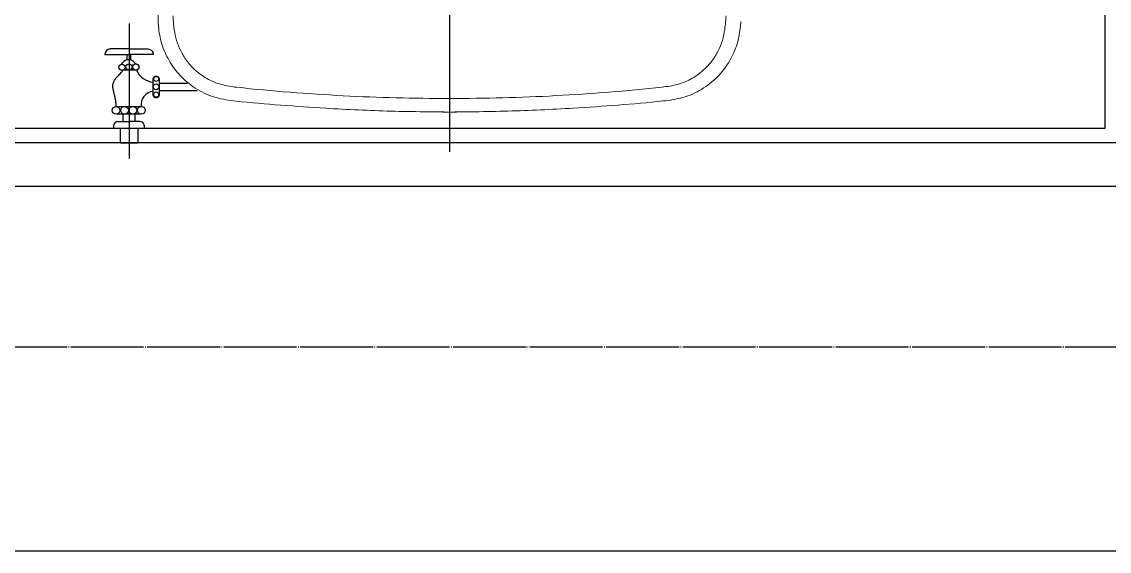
# Model space of a CAD drawing. Header units: millimetres. Extents: x 18456 to 179493, y -203649 to 469211.
# Drawn here: x 109036 to 109782, y 146194 to 146557 of the extents above; entities that cross this region are included whole.
import ezdxf

# ---------------------------------------------------------------- set-up
doc = ezdxf.new("R2010")
doc.units = ezdxf.units.MM
doc.linetypes.add('X-평면도(기본형)$0$CEN', pattern=[52.5, 50, -1, 0.5, -1])
for name, color, linetype, true_color in [('X-평면도(기본형)$0$CEN', 1, 'X-평면도(기본형)$0$CEN', 0xff0000), ('X-평면도(기본형)$0$FIN', 9, 'Continuous', 0x808080), ('X-평면도(기본형)$0$FUR', 6, 'Continuous', 0xff00ff), ('X-평면도(기본형)$0$MC', 7, 'Continuous', 0x7f7fff), ('X-평면도(기본형)$0$TIL', 5, 'Continuous', 0x0000ff), ('X-평면도(기본형)$0$W1', 2, 'Continuous', 0xffff00)]:
    doc.layers.add(name, color=color, linetype=linetype, true_color=true_color)

# ---------------------------------------------------------------- blocks, each defined once
blk = doc.blocks.new('X-평면도(기본형)$0$IW990')
at = {"layer": 'X-평면도(기본형)$0$FUR', "color": 1, "ltscale": 30, "true_color": 0xff0000}
blk.add_line((237991.89, 46180.28), (238734.95, 46180.28), dxfattribs=at)
at = {"layer": 'X-평면도(기본형)$0$FUR'}
for p, q in [((238692.86, 45981.03), (238692.85, 46007.11)), ((238688.03, 46000.41), (238688.04, 45981.03)), ((238667.93, 45976.81), (238668.18, 45976.81)), ((238668.18, 45976.81), (238668.18, 45972.25)), ((238685.17, 45981.03), (238695.62, 45981.03)), ((238695.62, 45976.82), (238685.17, 45976.81)), ((238664.32, 45968.65), (238664.32, 45973.2)), ((238664.33, 45960.3), (238664.32, 45968.65)), ((238668.18, 45972.25), (238668.18, 45960.3)), ((238703.81, 45951.38), (238703.8, 45968.74)), ((238714.16, 45967.82), (238714.16, 45960.24)), ((238716.59, 45970.77), (238718.67, 45970.77)), ((238664.33, 45960.3), (238664.33, 45951.95)), ((238671.9, 45961.48), (238668.18, 45961.48)), ((238668.19, 45948.34), (238668.18, 45960.3)), ((238678.88, 45965.42), (238678.88, 45956.13)), ((238714.16, 45964.57), (238709.03, 45964.57)), ((238714.16, 45952.66), (238714.16, 45960.24)), ((238718.68, 45966.27), (238728.89, 45966.27)), ((238728.89, 45966.27), (238728.9, 45954.35)), ((238671.76, 45959.12), (238668.18, 45959.12)), ((238714.16, 45956.21), (238709.03, 45956.2)), ((238728.9, 45954.35), (238718.68, 45954.34)), ((238664.33, 45951.95), (238664.33, 45947.39)), ((238668.19, 45943.79), (238668.19, 45948.34)), ((238716.6, 45949.71), (238718.68, 45949.71)), ((238667.93, 45943.79), (238668.19, 45943.79))]:
    blk.add_line(p, q, dxfattribs=at)
at = {"layer": 'X-평면도(기본형)$0$FUR', "linetype": 'Continuous', "lineweight": 15}
blk.add_line((238356.43, 45980.14), (238645.75, 45980.22), dxfattribs=at)
at = {"layer": 'X-평면도(기본형)$0$FUR', "ltscale": 30}
blk.add_line((238646.8, 45960.31), (238739.4, 45960.31), dxfattribs=at)
at = {"layer": 'X-평면도(기본형)$0$FUR'}
blk.add_lwpolyline([(238709.03, 45968.74), (238709.03, 45968.17), (238709.03, 45951.97)], dxfattribs=at)
for centre, radius in [((238684.87, 45978.98), 1.67), ((238690.32, 45978.89), 2), ((238695.59, 45978.94), 1.77), ((238706.41, 45968.74), 2.61), ((238676.78, 45964.98), 2.15), ((238676.78, 45960.23), 2.11), ((238706.42, 45962.94), 2.61), ((238676.87, 45955.43), 2.14), ((238706.42, 45957.23), 2.61), ((238706.42, 45951.38), 2.61)]:
    blk.add_circle(centre, radius, dxfattribs=at)
at = {"layer": 'X-평면도(기본형)$0$FUR', "extrusion": (0, 0, -1)}
for centre, radius, start, end in [((-238667.93, 45973.21), 3.6, 359.98363, 89.98363), ((-238685.08, 45978.92), 2.11, 267.57874, 92.38853), ((-238695.71, 45978.92), 2.11, 87.57874, 272.38853)]:
    blk.add_arc(centre, radius, start, end, dxfattribs=at)
at = {"layer": 'X-평면도(기본형)$0$FUR'}
for centre, radius, start, end in [((238673.2, 45978.15), 13.94, 294.02781, 354.48695), ((238702.39, 45977.55), 8.93, 184.69074, 278.52543), ((238717.16, 45967.82), 3, 100.96992, 180.01637), ((238676.66, 45960.02), 4.98, 127.41594, 235.38587), ((238671.81, 45966.35), 3, 307.41594, 344.56491), ((238679.18, 45966.31), 0.601, 209.00933, 303.32558), ((238672.12, 45953.45), 3, 22.6575, 55.38587), ((238667.93, 45947.39), 3.6, 180.01637, 270.01637), ((238717.17, 45952.66), 3, 180.01637, 259.06281)]:
    blk.add_arc(centre, radius, start, end, dxfattribs=at)
at = {"layer": 'X-평면도(기본형)$0$FUR', "linetype": 'Continuous', "lineweight": 15}
for points, knots in [([(238707.62, 46175.48), (238707.48, 46190.43, 0), (238707.21, 46220.32, 0), (238705.37, 46260.49, 0), (238702.83, 46295.96, 0), (238700.96, 46318.81, 0), (238699.18, 46333.65, 0), (238697.7, 46340.45, 0), (238695.39, 46347.04, 0), (238692.14, 46353.25, 0), (238688.15, 46359.04, 0), (238683.63, 46364.09, 0), (238678.74, 46368.37, 0), (238673.62, 46371.94, 0), (238668.14, 46374.91, 0), (238662.35, 46377.23, 0), (238656.35, 46378.91, 0), (238650.73, 46379.75, 0), (238647.15, 46380.1, 0), (238645.63, 46380.22, 0)], [0, 0, 0, 0, 0.0952782, 0.1905564, 0.2562525, 0.3219487, 0.3367094, 0.3514838, 0.3661826, 0.3810752, 0.3960284, 0.4109212, 0.424131, 0.4373829, 0.4505928, 0.4638002, 0.4770496, 0.4902568, 0.4999552, 0.4999552, 0.4999552, 0.4999552]), ([(238698.33, 46180.24), (238698.23, 46192.42, 0), (238698.03, 46216.78, 0), (238696.52, 46253.29, 0), (238694.02, 46289.73, 0), (238691.77, 46315.81, 0), (238689.85, 46331.51, 0), (238688.72, 46336.84, 0), (238686.97, 46342.03, 0), (238684.5, 46346.94, 0), (238681.46, 46351.55, 0), (238677.44, 46356.29, 0), (238672.21, 46360.85, 0), (238665.69, 46364.86, 0), (238658.55, 46367.73, 0), (238650.08, 46369.43, 0), (238644.03, 46369.82, 0), (238641.54, 46370.04, 0)], [0, 0, 0, 0, 0.165801, 0.331607, 0.497398, 0.663183, 0.687934, 0.712702, 0.737346, 0.762467, 0.787683, 0.812808, 0.847589, 0.88237, 0.917375, 0.952378, 1, 1, 1, 1]), ([(238707.61, 46184.99), (238707.49, 46170.05, 0), (238707.24, 46140.15, 0), (238705.42, 46099.98, 0), (238702.9, 46064.51, 0), (238701.04, 46041.66, 0), (238699.27, 46026.82, 0), (238697.79, 46020.02, 0), (238695.48, 46013.43, 0), (238692.24, 46007.22, 0), (238688.25, 46001.42, 0), (238683.74, 45996.37, 0), (238678.85, 45992.09, 0), (238673.73, 45988.52, 0), (238668.25, 45985.54, 0), (238662.47, 45983.22, 0), (238656.46, 45981.53, 0), (238650.84, 45980.7, 0), (238647.26, 45980.34, 0), (238645.75, 45980.22, 0)], [0, 0, 0, 0, 0.0952782, 0.1905564, 0.2562525, 0.3219487, 0.3367094, 0.3514838, 0.3661826, 0.3810752, 0.3960284, 0.4109212, 0.424131, 0.4373829, 0.4505928, 0.4638002, 0.4770496, 0.4902568, 0.4999552, 0.4999552, 0.4999552, 0.4999552]), ([(238698.33, 46180.24), (238698.24, 46168.05, 0), (238698.05, 46143.69, 0), (238696.56, 46107.18, 0), (238694.08, 46070.74, 0), (238691.85, 46044.66, 0), (238689.94, 46028.96, 0), (238688.81, 46023.62, 0), (238687.06, 46018.43, 0), (238684.59, 46013.53, 0), (238681.56, 46008.92, 0), (238677.54, 46004.18, 0), (238672.32, 45999.61, 0), (238665.8, 45995.6, 0), (238658.66, 45992.72, 0), (238650.19, 45991.01, 0), (238644.14, 45990.62, 0), (238641.65, 45990.4, 0)], [0, 0, 0, 0, 0.165801, 0.331607, 0.497398, 0.663183, 0.687934, 0.712702, 0.737346, 0.762467, 0.787683, 0.812808, 0.847589, 0.88237, 0.917375, 0.952378, 1, 1, 1, 1])]:
    blk.add_open_spline(points, degree=3, knots=knots, dxfattribs=at)
at = {"layer": 'X-평면도(기본형)$0$FUR'}
blk.add_open_spline([(238703.81, 45951.38), (238702.07, 45951.48), (238700.43, 45951.34), (238697.47, 45950.75), (238695.31, 45950.16), (238692.61, 45949.57), (238690.32, 45949.03), (238688.21, 45949.31), (238685.59, 45950.29), (238683.75, 45951.86), (238681.78, 45953.83), (238680.27, 45955.34), (238678.88, 45956.13)], degree=3, dxfattribs=at)
blk = doc.blocks.new('X-평면도(기본형)$0$BA23502100')
at = {"layer": 'X-평면도(기본형)$0$MC'}
blk.add_lwpolyline([(500, 2350), (1700, 2350), (1700, 1450), (2100, 1450), (2100, 0), (0, 0), (0, 1450), (500, 1450)], close=True, dxfattribs=at)
at = {"layer": 'X-평면도(기본형)$0$FUR', "xscale": -1}
blk.add_blockref('X-평면도(기본형)$0$IW990', (238718.67, -45180.28), dxfattribs=at)

msp = doc.modelspace()

# ---------------------------------------------------------------- linework, layer by layer
at = {"layer": 'X-평면도(기본형)$0$CEN'}
msp.add_line((113844.63, 146333.95), (107929.63, 146333.95), dxfattribs=at)
at = {"layer": 'X-평면도(기본형)$0$FIN'}
msp.add_line((109789.63, 146473.95), (108319.63, 146473.95), dxfattribs=at)
at = {"layer": 'X-평면도(기본형)$0$W1'}
for p, q in [((110489.63, 146443.95), (108289.63, 146443.95)), ((110489.63, 146193.95), (108039.63, 146193.95))]:
    msp.add_line(p, q, dxfattribs=at)

# ---------------------------------------------------------------- block references
at = {"layer": 'X-평면도(기본형)$0$TIL', "xscale": -1, "rotation": 270}
msp.add_blockref('X-평면도(기본형)$0$BA23502100', (108329.63, 146483.95), dxfattribs=at)

doc.saveas('drawing.dxf')
